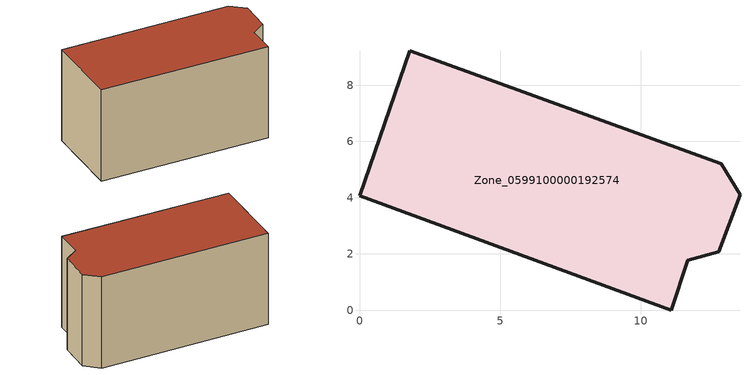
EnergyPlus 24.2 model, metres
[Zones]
Zone_0599100000192574
 floor ground (C_G): 12.78,2.08 11.68,1.78 11.08,0 0,4.06 1.79,9.22 12.87,5.2 13.53,4.11 z0
 wall outside (C_F): 12.87,5.2 1.79,9.22 0,4.06 11.08,0 11.68,1.78 12.78,2.08 13.53,4.11 12.87,5.2 z0:6.81
 roof outside (C_R): 13.53,4.11 12.87,5.2 1.79,9.22 0,4.06 11.08,0 11.68,1.78 12.78,2.08 z6.81
[BUILDING]
Pand.0599100000192574: North Axis=0; Terrain=City; Loads Convergence Tolerance Value=0.04; Temperature Convergence Tolerance Value=0.4; Solar Distribution=FullExterior; Maximum Number of Warmup Days=25; Minimum Number of Warmup Days=1
[Site:Location]
Rotterdam.The.Hague.AP_ZH_NLD Design_Conditions: Latitude=51.96; Longitude=4.45; Time Zone=1; Elevation=-4.5
[SITE:GROUNDTEMPERATURE:BUILDINGSURFACE]
18, 18, 18, 18, 18, 18, 18, 18, 18, 18, 18, 18
[MATERIAL] Thermal Absorptance=0.9; Solar Absorptance=0.7; Visible Absorptance=0.7
Name | Roughness | Thickness | Conductivity | Density | Specific Heat
G.TI.1946 | MediumSmooth | 0.15 | 1 | 540 | 1210
F.TI.1946 | Rough | 0.3 | 0.857143 | 1920 | 840
R.TI.1946 | MediumRough | 0.2 | 0.1 | 1500 | 1000
[CONSTRUCTION]
C_G: G.TI.1946
C_F: F.TI.1946
C_R: R.TI.1946
[ZONE]
Zone_0599100000192574: Type=1; Multiplier=1; Ceiling Height=Autocalculate; Volume=Autocalculate; Floor Area=autocalculate; Part of Total Floor Area=Yes
[ZONEINFILTRATION:DESIGNFLOWRATE]
Infil_Zone_0599100000192574: Zone or ZoneList or Space or SpaceList=Zone_0599100000192574; Schedule=AlwaysOn; Design Flow Rate Calculation Method=Flow/Area; Flow Rate per Floor Area=0.003; Constant Term Coefficient=1; Temperature Term Coefficient=0; Velocity Term Coefficient=0; Velocity Squared Term Coefficient=0
[HVACTEMPLATE:ZONE:IDEALLOADSAIRSYSTEM]
Zone_0599100000192574: Maximum Heating Supply Air Temperature=50; Minimum Cooling Supply Air Temperature=13; Maximum Heating Supply Air Humidity Ratio=0.0156; Minimum Cooling Supply Air Humidity Ratio=0.0077; Heating Limit=NoLimit; Cooling Limit=NoLimit; Dehumidification Control Type=ConstantSensibleHeatRatio; Cooling Sensible Heat Ratio=0.7; Dehumidification Setpoint=60; Humidification Control Type=None; Humidification Setpoint=30; Outdoor Air Method=None; Outdoor Air Flow Rate per Person=0.00944; Outdoor Air Flow Rate per Zone Floor Area=0; Outdoor Air Flow Rate per Zone=0; Demand Controlled Ventilation Type=None; Outdoor Air Economizer Type=NoEconomizer; Heat Recovery Type=None; Sensible Heat Recovery Effectiveness=0.7; Latent Heat Recovery Effectiveness=0.65
[ZONECONTROL:THERMOSTAT]
ThermostatControl_Zone_0599100000192574: Zone or ZoneList=Zone_0599100000192574; Control Type Schedule=DualSetpointControlType; Control 1=Thermostat_Zone_0599100000192574; Temperature Difference Between Cutout And Setpoint=0
[THERMOSTATSETPOINT:DUALSETPOINT]
Thermostat_Zone_0599100000192574: Heating Setpoint Temperature Schedule=HeatingSetpoint_Zone_0599100000192574; Cooling Setpoint Temperature Schedule=CoolingSetpoint_Zone_0599100000192574
[SCHEDULE:COMPACT]
HeatingSetpoint_Zone_0599100000192574: Through: 12/31, For: AllDays, Until: 24:00, 21
CoolingSetpoint_Zone_0599100000192574: Through: 12/31, For: AllDays, Until: 24:00, 24
DualSetpointControlType: Through: 12/31, For: AllDays, Until: 24:00, 4
AlwaysOn: Through: 12/31, For: AllDays, Until: 24:00, 1
